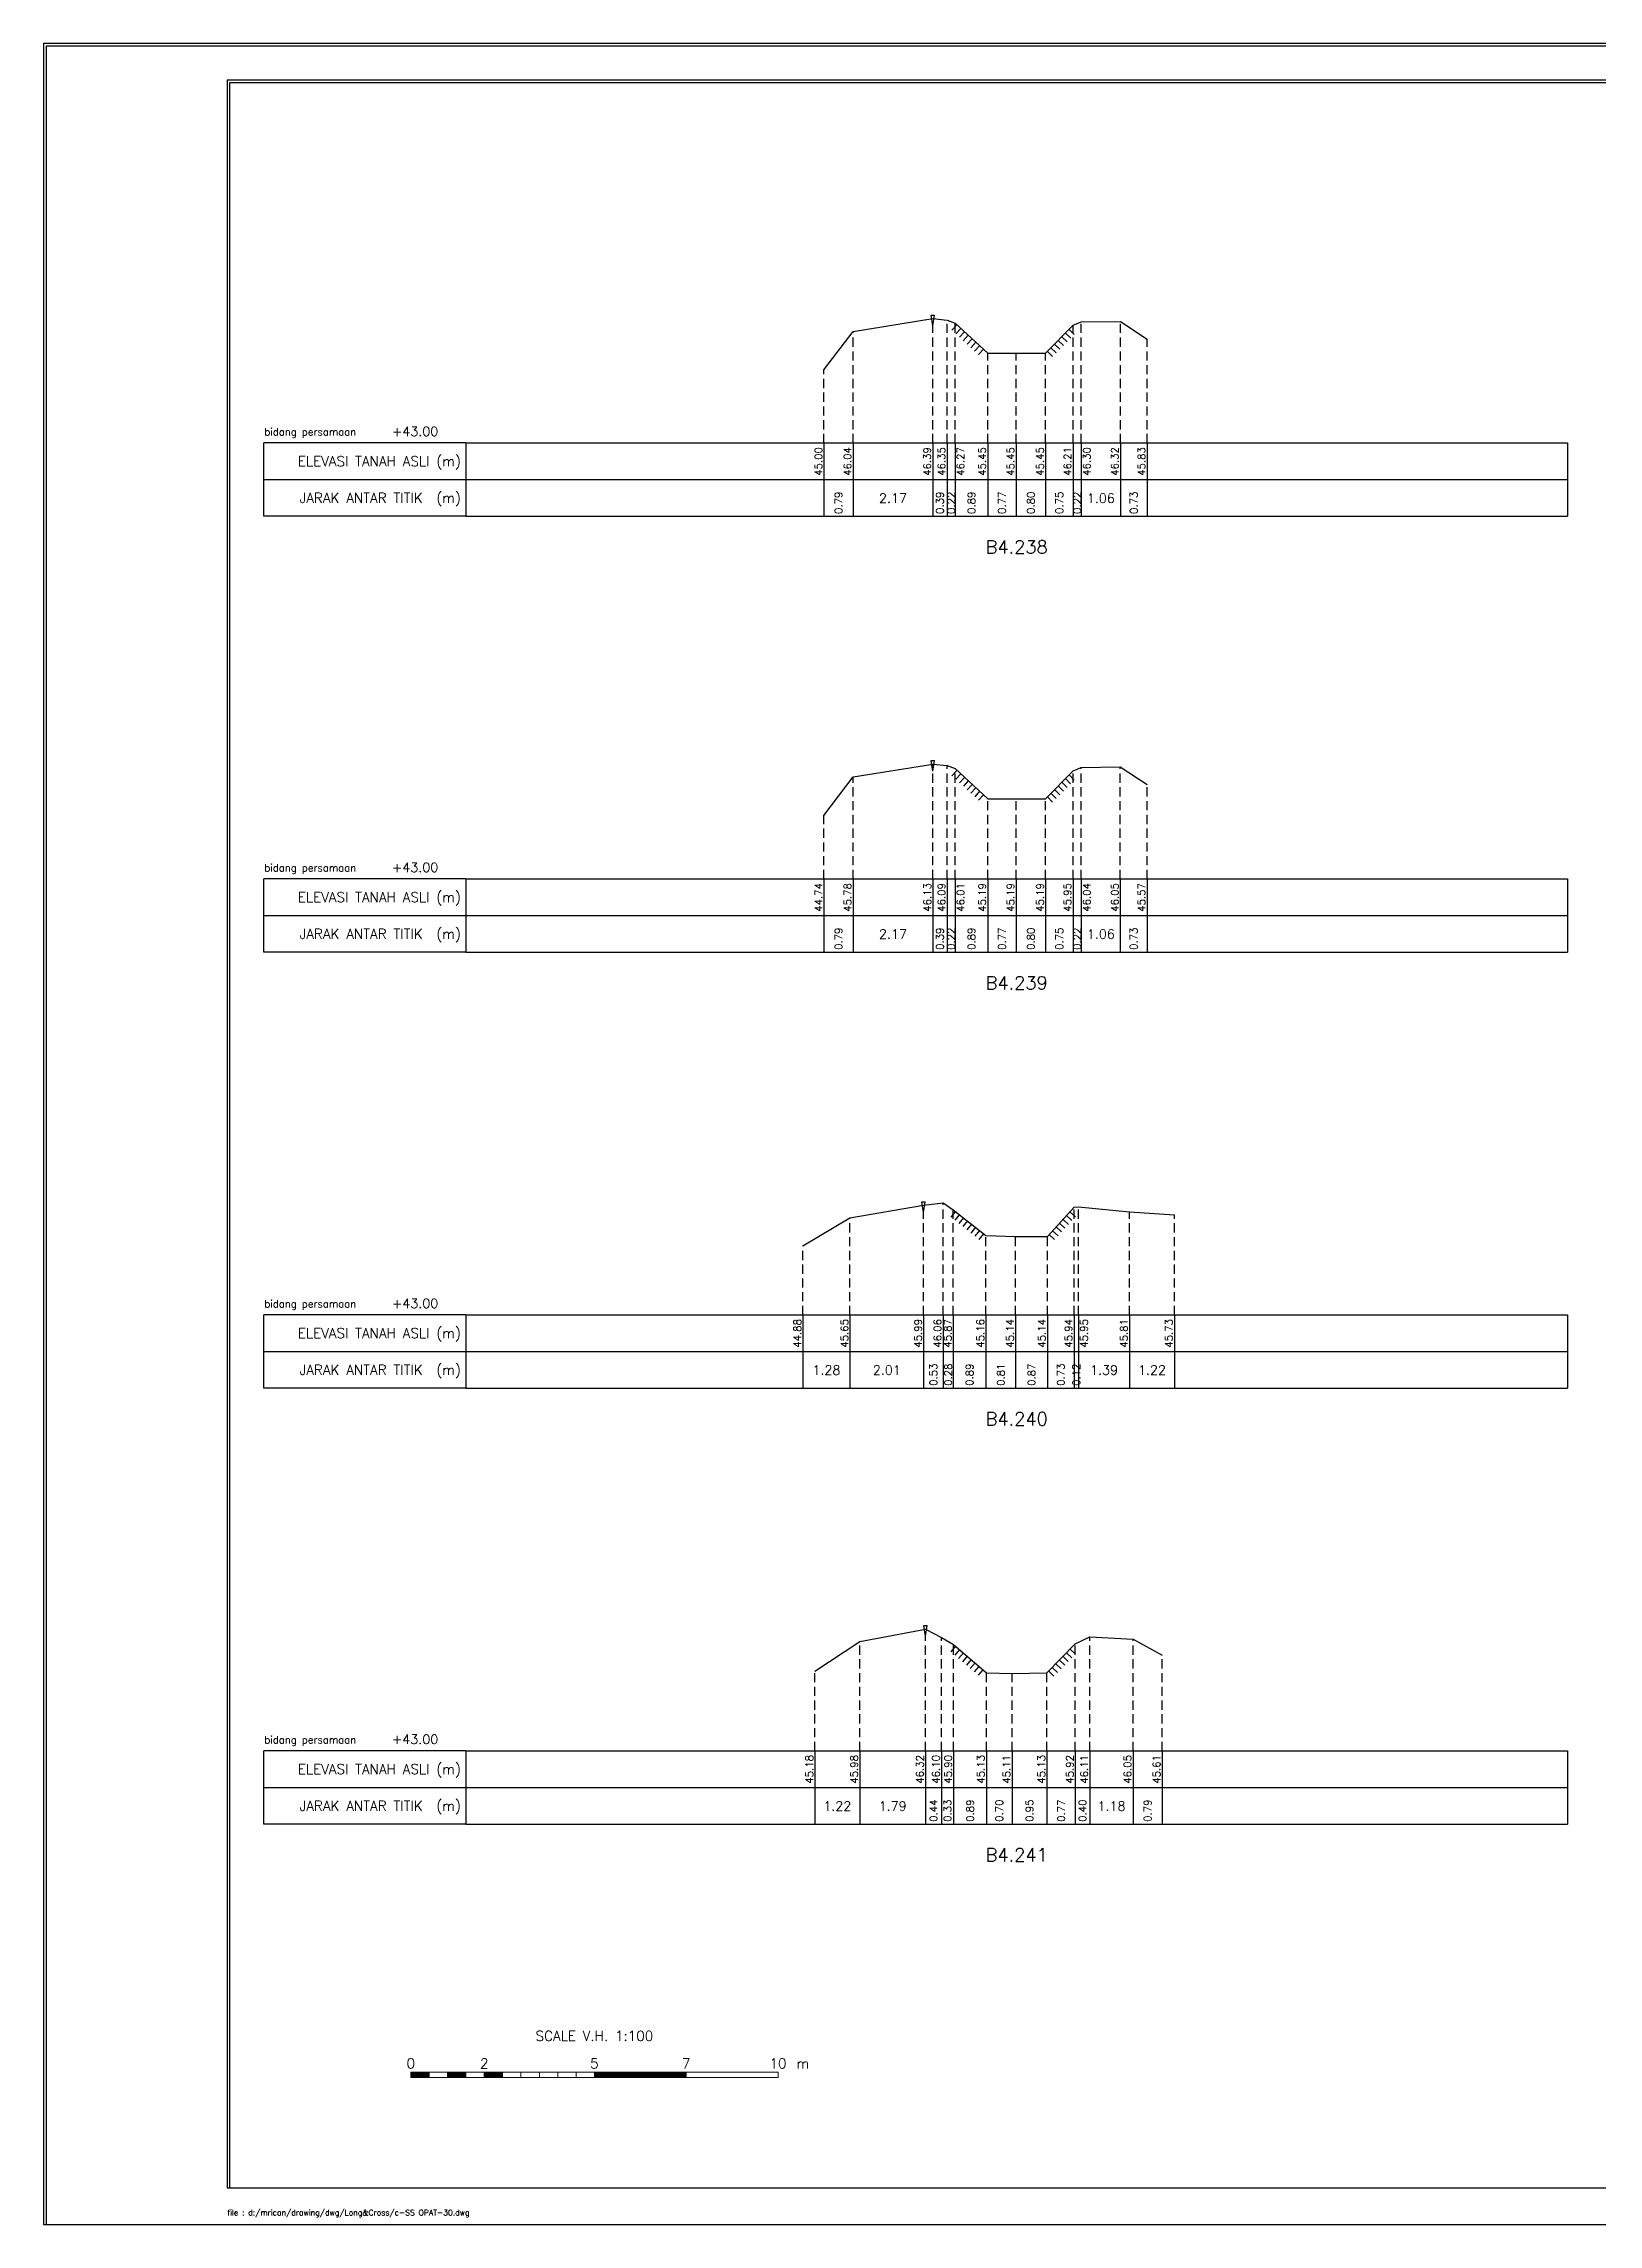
# Model space of a CAD drawing. Header units: inches. Extents: x -11 to 3175, y -842 to -783.
# Drawn here: x 2489 to 2531.3, y -842 to -782.6 of the extents above; entities that cross this region are included whole.
import ezdxf
from ezdxf.enums import TextEntityAlignment as Align

# ---------------------------------------------------------------- set-up
doc = ezdxf.new("R2010")
doc.units = ezdxf.units.IN
doc.header["$MEASUREMENT"] = 0
doc.linetypes.add('DASHED2', pattern=[0.375, 0.25, -0.125])
doc.layers.add('KOP', color=7, linetype='Continuous')
doc.layers.add('pelengkap', color=7, linetype='Continuous')
doc.styles.add('ARIAL', font='arial.ttf')
doc.styles.add('battang01', font='arial.ttf')
doc.styles.add('L100', font='simplex.shx', dxfattribs={"height": 0.254})
doc.styles.add('L140', font='simplex.shx', dxfattribs={"height": 0.356})
doc.styles.add('L60', font='simplex.shx', dxfattribs={"height": 0.152})
doc.styles.add('L80', font='simplex.shx', dxfattribs={"height": 0.203})
doc.styles.add('ROMANS-N', font='ROMANS.SHX', dxfattribs={"width": 0.8})
doc.styles.add('SONDU', font='arial.ttf')
doc.styles.get("Standard").update_dxf_attribs({"font": 'simplex.shx'})
doc.styles.add('STYLE1', font='arial.ttf', dxfattribs={"height": 0.2})

# ---------------------------------------------------------------- blocks, each defined once
blk = doc.blocks.new('kop')
at = {"layer": 'KOP'}
h = blk.add_hatch(color=3, dxfattribs=at)
h.paths.add_polyline_path([(609.87, 69.8), (591.81, 69.8), (591.81, 51.91), (609.87, 51.91)])
h.paths.add_polyline_path([(592.1, 52.25), (592.1, 69.5), (609.53, 69.5), (609.53, 52.25)], flags=16)
edge = h.paths.add_edge_path(flags=0)
edge.add_line((608.87, 52.91), (601.67, 52.91))
edge.add_ellipse((597.68, 52.92), major_axis=(2.82, 2.82), ratio=1, start_angle=314.84704, end_angle=495.15296)
edge.add_line((593.69, 52.91), (592.76, 52.91))
edge.add_line((592.76, 52.91), (592.76, 58.63))
edge.add_line((592.76, 58.63), (595.43, 58.63))
edge.add_ellipse((595.43, 63.37), major_axis=(-3.35, 3.35), ratio=1, start_angle=135, end_angle=315)
edge.add_line((595.43, 68.11), (595.43, 68.84))
edge.add_line((595.43, 68.84), (601.65, 68.84))
edge.add_line((601.65, 68.84), (601.65, 58.59))
edge.add_ellipse((604.86, 58.63), major_axis=(2.26, 2.26), ratio=1, start_angle=135.57378, end_angle=315)
edge.add_line((608.06, 58.63), (608.87, 58.63))
edge.add_line((608.87, 58.63), (608.87, 52.91))
h = blk.add_hatch(dxfattribs=at)
h.set_pattern_fill('ANSI31', color=21)
h.paths.add_polyline_path([(609.53, 69.5), (592.1, 69.5), (592.1, 52.25), (609.53, 52.25)])
edge = h.paths.add_edge_path(flags=16)
edge.add_line((608.06, 58.63), (608.87, 58.63))
edge.add_line((608.87, 58.63), (608.87, 52.91))
edge.add_line((608.87, 52.91), (601.67, 52.91))
edge.add_ellipse((597.68, 52.92), major_axis=(-2.82, 2.82), ratio=1, start_angle=224.84704, end_angle=405.15296)
edge.add_line((593.69, 52.91), (592.76, 52.91))
edge.add_line((592.76, 52.91), (592.76, 58.63))
edge.add_line((592.76, 58.63), (595.43, 58.63))
edge.add_ellipse((595.43, 63.37), major_axis=(-3.35, 3.35), ratio=1, start_angle=135, end_angle=315)
edge.add_line((595.43, 68.11), (595.43, 68.84))
edge.add_line((595.43, 68.84), (601.65, 68.84))
edge.add_line((601.65, 68.84), (601.65, 58.59))
edge.add_ellipse((604.86, 58.63), major_axis=(-2.26, 2.26), ratio=1, start_angle=45.57378, end_angle=225)
h = blk.add_hatch(color=3, dxfattribs=at)
edge = h.paths.add_edge_path()
edge.add_line((601.65, 68.84), (595.43, 68.84))
edge.add_line((595.43, 68.84), (595.43, 68.11))
edge.add_ellipse((595.43, 63.37), major_axis=(-3.35, 3.35), ratio=1, start_angle=135, end_angle=315, ccw=False)
edge.add_line((595.43, 58.63), (592.76, 58.63))
edge.add_line((592.76, 58.63), (592.76, 52.91))
edge.add_line((592.76, 52.91), (593.69, 52.91))
edge.add_ellipse((597.68, 52.92), major_axis=(-2.82, 2.82), ratio=1, start_angle=-135.15296, end_angle=45.15296, ccw=False)
edge.add_line((601.67, 52.91), (608.87, 52.91))
edge.add_line((608.87, 52.91), (608.87, 58.63))
edge.add_line((608.87, 58.63), (608.06, 58.63))
edge.add_ellipse((604.86, 58.63), major_axis=(2.26, 2.26), ratio=1, start_angle=134.42622, end_angle=315, ccw=False)
edge.add_line((601.65, 58.66), (601.65, 68.84))
h = blk.add_hatch(dxfattribs=at)
h.set_pattern_fill('ANSI31', color=41)
h.paths.add_polyline_path([(595.59, 25.44), (591.99, 25.44), (591.99, 22.12), (595.59, 22.12)])
h.paths.add_polyline_path([(594.83, 23.8), (595.49, 22.51), (594.95, 22.51), (594.37, 23.59), (594.37, 22.51), (593.85, 22.51), (593.85, 24.73), (593.24, 22.51), (592.84, 22.51), (592.12, 25.05), (592.67, 25.05), (593.03, 23.54), (593.41, 25.05), (594.37, 25.05), (594.37, 23.99), (594.89, 25.05), (595.46, 25.05)], flags=16)
at = {"color": 2}
blk.add_lwpolyline([(-49.29, -9.99), (790.69, -9.99), (790.69, 583.29), (-49.29, 583.29)], close=True, dxfattribs=at)
at = {"color": 6}
blk.add_lwpolyline([(0.65, 0), (780.7, 0), (780.7, 573.3), (0.65, 573.3)], close=True, dxfattribs=at)
at = {"layer": 'KOP', "color": 5}
for p, q in [((590.8, 70.96), (590.8, 29.98)), ((590.8, 70.96), (780.7, 70.96)), ((400.9, 29.98), (400.9, 0)), ((400.9, 29.98), (590.8, 29.98)), ((590.8, 29.98), (590.8, 0))]:
    blk.add_line(p, q, dxfattribs=at)
at = {"layer": 'KOP', "color": 3}
for p, q in [((591.81, 69.8), (609.87, 69.8)), ((591.81, 51.91), (591.81, 69.8)), ((592.1, 69.5), (609.53, 69.5)), ((592.1, 52.25), (592.1, 69.5)), ((595.43, 68.84), (595.43, 68.11)), ((595.43, 68.84), (601.65, 68.84)), ((601.65, 58.59), (601.65, 68.84)), ((609.53, 69.5), (609.53, 52.25)), ((609.87, 69.8), (609.87, 51.91)), ((592.76, 52.91), (592.76, 58.63)), ((595.43, 58.63), (592.76, 58.63)), ((608.87, 58.63), (608.06, 58.63)), ((608.87, 58.63), (608.87, 52.91)), ((609.87, 51.91), (591.81, 51.91)), ((609.53, 52.25), (592.1, 52.25)), ((593.69, 52.91), (592.76, 52.91)), ((608.87, 52.91), (601.67, 52.91)), ((720.73, 43.98), (780.7, 43.98)), ((720.73, 36.98), (780.7, 36.98)), ((415.9, 29.98), (415.9, 0)), ((430.89, 29.98), (430.89, 0)), ((545.83, 29.98), (545.83, 0)), ((560.82, 29.98), (560.82, 0)), ((575.81, 29.98), (575.81, 0)), ((655.77, 29.98), (655.77, 11.99)), ((675.76, 29.98), (675.76, 0)), ((705.74, 29.98), (705.74, 0)), ((400.9, 24.99), (590.8, 24.99)), ((655.77, 23.99), (720.73, 23.99)), ((720.73, 23.99), (780.7, 23.99)), ((400.9, 19.99), (590.8, 19.99)), ((655.77, 17.99), (720.73, 17.99)), ((720.73, 17.99), (780.7, 17.99)), ((740.72, 17.99), (740.72, 0)), ((400.9, 14.99), (590.8, 14.99)), ((590.8, 6), (720.73, 6))]:
    blk.add_line(p, q, dxfattribs=at)
at = {"layer": 'KOP', "color": 4}
for p, q in [((610.79, 70.96), (610.79, 50.97)), ((720.73, 70.96), (720.73, 0)), ((590.8, 50.97), (720.73, 50.97)), ((720.73, 50.97), (780.7, 50.97)), ((590.8, 29.98), (720.73, 29.98)), ((720.73, 29.98), (780.7, 29.98)), ((590.8, 11.99), (720.73, 11.99))]:
    blk.add_line(p, q, dxfattribs=at)
at = {"layer": 'KOP', "color": 41}
blk.add_line((595.59, 22.12), (591.99, 22.12), dxfattribs=at)
for points in [[(591.99, 25.44), (595.59, 25.44)], [(592.12, 25.05), (592.67, 25.05)], [(592.12, 25.05), (592.84, 22.51)], [(592.2, 25.44), (592.42, 25.44)], [(592.63, 25.44), (592.84, 25.44)], [(592.67, 25.05), (593.03, 23.54), (593.41, 25.05)], [(593.05, 25.44), (593.26, 25.44)], [(593.24, 22.51), (593.85, 24.73)], [(593.41, 25.05), (594.37, 25.05)], [(593.48, 25.44), (593.69, 25.44)], [(593.85, 22.51), (593.85, 24.73)], [(593.9, 25.44), (594.11, 25.44)], [(594.32, 25.44), (594.53, 25.44)], [(594.37, 25.05), (594.37, 23.99)], [(594.37, 23.99), (594.89, 25.05)], [(594.75, 25.44), (594.96, 25.44)], [(594.83, 23.8), (595.46, 25.05)], [(594.83, 23.8), (595.49, 22.51)], [(594.89, 25.05), (595.46, 25.05)], [(595.17, 25.44), (595.38, 25.44)], [(592.84, 22.51), (593.24, 22.51)], [(593.85, 22.51), (594.37, 22.51)], [(594.95, 22.51), (594.37, 23.59)], [(594.37, 23.59), (594.37, 22.51)], [(594.95, 22.51), (595.49, 22.51)]]:
    blk.add_lwpolyline(points, dxfattribs=at)
at = {"layer": 'KOP', "color": 42}
for points in [[(592.2, 29.11), (592.2, 25.44)], [(592.54, 29.11), (592.54, 25.44)], [(592.96, 29.11), (592.96, 25.44)], [(593.38, 29.11), (593.38, 25.44)], [(593.81, 29.11), (593.81, 25.44)], [(594.23, 29.11), (594.23, 25.44)], [(594.65, 29.11), (594.65, 25.44)], [(595.08, 29.11), (595.08, 25.44)], [(595.5, 29.11), (595.5, 25.44)]]:
    blk.add_lwpolyline(points, dxfattribs=at)
at = {"layer": 'KOP', "color": 3}
for centre, major_axis, start_param, end_param in [((595.43, 63.37), (-3.35, 3.35), 2.356194, 5.497787), ((597.68, 52.92), (-2.82, 2.82), 3.924321, 7.071253), ((604.86, 58.63), (-2.26, 2.26), 0.785398, 3.926991)]:
    blk.add_ellipse(centre, major_axis=major_axis, ratio=1, start_param=start_param, end_param=end_param, dxfattribs=at)
at = {"layer": 'KOP', "color": 5, "style": 'SONDU'}
for s, height, width, p, p2 in [('MINISTRY OF PUBLIC WORKS AND HOUSING', 3.4982, 0.971049, (612.49, 65.4), (715.58, 65.4)), ('DIRECTORATE GENERAL OF WATER RESOURCES', 2.7485, 1.100714, (612.33, 60.62), (715.42, 60.62)), ('DIRECTORATE OF IRRIGATION AND LOWLAND', 1.9989, 1.638753, (612.52, 56.15), (715.75, 56.15))]:
    blk.add_text(s, height=height, dxfattribs=dict(at, width=width)).set_placement(p, p2, align=Align.FIT)
at = {"layer": 'KOP', "color": 3, "style": 'ROMANS-N', "width": 1.832261}
blk.add_text('Jalan Pattimura No. 20 Kebayoran Baru, Jakarta Selatan', height=1.2493, dxfattribs=at).set_placement((612.79, 53.07), (715.58, 53.07), align=Align.FIT)
at = {"layer": 'KOP', "color": 5, "style": 'ARIAL'}
blk.add_text('Subject:', height=3.252, dxfattribs=at).set_placement((593.75, 45.87))
at = {"layer": 'KOP', "color": 3}
for s, height, style, p in [('Scheme', 1.999, 'battang01', (722.75, 46.66)), (':', 2, 'battang01', (740.37, 46.56)), ('D.I MRICAN', 1.999, 'battang01', (742.66, 46.66)), ('District', 1.999, 'battang01', (722.68, 39.97)), ('KEDIRI', 1.999, 'battang01', (742.66, 39.66)), (':', 2, 'battang01', (740.38, 39.87)), ('Province', 1.999, 'battang01', (722.75, 32.66)), (':', 2, 'battang01', (740.37, 32.57)), ('EAST JAVA', 1.999, 'battang01', (742.66, 32.66)), ('Prepared by', 1.9989, 'battang01', (657.14, 25.79)), ('No. of Sheet ', 1.9989, 'battang01', (722.52, 26.68)), (':', 2, 'battang01', (740.38, 25.62)), ('in joint venture with:', 1.2493, 'SONDU', (597.56, 21.07)), ('Checked by', 1.999, 'battang01', (657.14, 19.79)), ('Register', 1.999, 'battang01', (722.52, 20.02)), (':', 2, 'battang01', (740.36, 19.92)), ('Team Leader', 1.9989, 'battang01', (657.14, 13.79)), ('Yoo, Kang-Keun', 1.9989, 'battang01', (677.26, 13.79)), ('Date :', 1.999, 'battang01', (722.52, 13.49)), ('No. of Contract :', 1.9989, 'battang01', (743.52, 13.49)), ('No.', 2, 'STYLE1', (404.73, 6.99)), ('Date', 2, 'STYLE1', (417.78, 6.99)), ('Revised', 2, 'STYLE1', (483.04, 7.17)), ('Drawn', 2, 'STYLE1', (550.92, 7.18)), ('Checked', 2, 'STYLE1', (562.62, 7.11)), ('Approv.', 2, 'STYLE1', (578.86, 7.21)), ('Acknowledge by', 1.9989, 'battang01', (592.18, 7.8)), (':', 2, 'battang01', (612.76, 7.81)), ('Approved by', 1.9989, 'battang01', (592.18, 1.8)), (':', 2, 'battang01', (612.81, 1.77)), ('Directorate of Irrigations and Lowlands', 1.9989, 'battang01', (614.08, 1.59))]:
    blk.add_text(s, height=height, dxfattribs=dict(at, style=style)).set_placement(p)
at = {"layer": 'KOP', "color": 6, "style": 'SONDU'}
blk.add_text('PT. VIRAMA KARYA (Persero)', height=2.5809, dxfattribs=at).set_placement((597.36, 26.15))
at = {"layer": 'KOP', "color": 42, "style": 'SONDU'}
blk.add_text('VIRAMA', height=0.942, dxfattribs=at).set_placement((591.3, 21.04))
at = {"layer": 'KOP', "color": 4, "style": 'SONDU'}
for s, p in [('Korean Rural Community Corporation', (592.02, 18.86)), ('PT. Wiratman', (592.02, 16.86)), ('PT. Terasis Erojaya', (591.94, 12.59)), ('PT. Tuah Agung Anugrah', (592, 14.73))]:
    blk.add_text(s, height=1.4992, dxfattribs=at).set_placement(p)
at = {"layer": 'KOP', "color": 3, "insert": (719.86, 60.77), "char_height": 2.4987, "width": 61.4394, "attachment_point": 4, "style": 'SONDU'}
blk.add_mtext('\\pi1.9124;Project Preparation Consultant (PPC)\\P\\pi3.0493;Firm For Develompent of the Mrican \\P\\pi7.7731;Irrigation System In East Java', dxfattribs=at)
at = {"layer": 'KOP', "color": 2, "insert": (597.57, 24.25), "char_height": 0.9995, "width": 48.7181, "attachment_point": 1, "style": 'SONDU'}
blk.add_mtext('Jl. Hang Tuah Raya No.26, Kebayoran Baru Jakarta Selatan 12120 Indonesia', dxfattribs=at)
blk = doc.blocks.new('*X6')
at = {"color": 0}
for p, q in [((20000, 6250), (25000, 6250)), ((20000, 6200), (25000, 6200)), ((20000, 6150), (25000, 6150)), ((20000, 6100), (25000, 6100)), ((20000, 6050), (25000, 6050))]:
    blk.add_line(p, q, dxfattribs=at)
blk = doc.blocks.new('*X5')
at = {"color": 0}
for p, q in [((14000, 6250), (15000, 6250)), ((14000, 6200), (15000, 6200)), ((14000, 6150), (15000, 6150)), ((14000, 6100), (15000, 6100)), ((14000, 6050), (15000, 6050))]:
    blk.add_line(p, q, dxfattribs=at)
blk = doc.blocks.new('*X3')
at = {"color": 0}
for p, q in [((10000, 6250), (11000, 6250)), ((10000, 6200), (11000, 6200)), ((10000, 6150), (11000, 6150)), ((10000, 6100), (11000, 6100)), ((10000, 6050), (11000, 6050))]:
    blk.add_line(p, q, dxfattribs=at)
blk = doc.blocks.new('*X4')
at = {"color": 0}
for p, q in [((12000, 6250), (13000, 6250)), ((12000, 6200), (13000, 6200)), ((12000, 6150), (13000, 6150)), ((12000, 6100), (13000, 6100)), ((12000, 6050), (13000, 6050))]:
    blk.add_line(p, q, dxfattribs=at)
blk = doc.blocks.new('c100')
at = {"color": 2}
blk.add_lwpolyline([(-5, -1), (79.1, -1), (79.1, 58.4), (-5, 58.4)], close=True, dxfattribs=at)
at = {"color": 6}
blk.add_lwpolyline([(0, 0), (78.1, 0), (78.1, 57.4), (0, 57.4)], close=True, dxfattribs=at)
at = {"color": 3, "lineweight": 0}
for points in [[(5, 3), (5.5, 3), (5.5, 3.15), (5, 3.15)], [(5.5, 3), (6, 3), (6, 3.15), (5.5, 3.15)], [(6, 3), (6.5, 3), (6.5, 3.15), (6, 3.15)], [(6.5, 3), (7, 3), (7, 3.15), (6.5, 3.15)], [(7, 3), (7.5, 3), (7.5, 3.15), (7, 3.15)], [(7.5, 3), (8, 3), (8, 3.15), (7.5, 3.15)], [(8, 3), (8.5, 3), (8.5, 3.15), (8, 3.15)], [(8.5, 3), (9, 3), (9, 3.15), (8.5, 3.15)], [(9, 3), (9.5, 3), (9.5, 3.15), (9, 3.15)], [(9.5, 3), (10, 3), (10, 3.15), (9.5, 3.15)], [(10, 3), (12.5, 3), (12.5, 3.15), (10, 3.15)], [(12.5, 3), (15, 3), (15, 3.15), (12.5, 3.15)]]:
    blk.add_lwpolyline(points, close=True, dxfattribs=at)
at = {"color": 1, "lineweight": 0, "xscale": 0.0005, "yscale": 0.0005, "zscale": 0.0005}
for name in ['*X3', '*X4', '*X5', '*X6']:
    blk.add_blockref(name, (0, 0), dxfattribs=at)
at = {"color": 3}
for s, p in [('SCALE V.H. 1:100', (10, 4)), ('0', (5, 3.25)), ('2', (7, 3.25)), ('5', (10, 3.25)), ('7', (12.5, 3.25)), ('10', (15, 3.25))]:
    blk.add_text(s, height=0.27, dxfattribs=at).set_placement(p, align=Align.CENTER)
blk.add_text('m', height=0.27, dxfattribs=at).set_placement((15.5, 3.25))
blk = doc.blocks.new('das2')
at = {"color": 5, "linetype": 'Continuous'}
for q in [(0, 1), (17.75, 1)]:
    blk.add_line((2.75, 1), q, dxfattribs=at)
at = {"color": 3, "linetype": 'Continuous'}
for p, q in [((2.75, 1), (2.75, 0)), ((17.75, 1), (17.75, 0)), ((0, 0.5), (17.75, 0.5)), ((2.75, 0), (0, 0)), ((2.75, 0), (17.75, 0))]:
    blk.add_line(p, q, dxfattribs=at)
blk.add_lwpolyline([(0, 0), (0, 1)], dxfattribs=at)
blk.add_text('bidang persamaan', height=0.1, dxfattribs=at).set_placement((0.005, 1.1))
at = {"color": 5, "linetype": 'Continuous'}
for s, p in [('ELEVASI TANAH ASLI (m)', (2.683, 0.683)), ('JARAK ANTAR TITIK  (m)', (2.683, 0.183))]:
    blk.add_text(s, height=0.135, dxfattribs=at).set_placement(p, align=Align.RIGHT)
blk = doc.blocks.new('gbrpatok')
at = {"color": 2, "linetype": 'Continuous'}
for p, q in [((-0.00045, 0.00096), (0.00045, 0.00096)), ((0, -0.00196), (-0.00045, 0.00096)), ((0, -0.00196), (0.00045, 0.00096))]:
    blk.add_line(p, q, dxfattribs=at)

msp = doc.modelspace()

# ---------------------------------------------------------------- linework, layer by layer
at = {"color": 2, "linetype": 'Continuous', "lineweight": -3}
for p, q in [((2510.252, -791.486), (2511.046, -790.439)), ((2511.046, -790.439), (2513.217, -790.088)), ((2513.217, -790.088), (2513.604, -790.129)), ((2513.604, -790.129), (2513.821, -790.213)), ((2513.821, -790.213), (2514.712, -791.033)), ((2516.287, -791.032), (2517.036, -790.271)), ((2517.036, -790.271), (2517.26, -790.181)), ((2517.26, -790.181), (2518.323, -790.167)), ((2518.323, -790.167), (2519.05, -790.648)), ((2514.712, -791.033), (2515.485, -791.031)), ((2515.485, -791.031), (2516.287, -791.032)), ((2511.046, -802.575), (2513.217, -802.224)), ((2513.217, -802.224), (2513.604, -802.265)), ((2513.604, -802.265), (2513.822, -802.349)), ((2513.822, -802.349), (2514.713, -803.169)), ((2516.287, -803.168), (2517.035, -802.407)), ((2517.035, -802.407), (2517.259, -802.317)), ((2517.259, -802.317), (2518.322, -802.303)), ((2518.322, -802.303), (2519.051, -802.784)), ((2510.252, -803.622), (2511.046, -802.575)), ((2514.713, -803.169), (2515.485, -803.167)), ((2515.485, -803.167), (2516.287, -803.168)), ((2510.96, -814.579), (2512.966, -814.24)), ((2512.966, -814.24), (2513.496, -814.171)), ((2513.496, -814.171), (2513.774, -814.362)), ((2513.774, -814.362), (2514.662, -815.068)), ((2516.337, -815.092), (2517.064, -814.292)), ((2517.064, -814.292), (2517.184, -814.282)), ((2517.184, -814.282), (2518.572, -814.421)), ((2509.679, -815.35), (2510.96, -814.579)), ((2518.572, -814.421), (2519.796, -814.503)), ((2514.662, -815.068), (2515.47, -815.089)), ((2515.47, -815.089), (2516.337, -815.092)), ((2510.005, -826.927), (2511.226, -826.127)), ((2511.226, -826.127), (2513.017, -825.785)), ((2513.017, -825.785), (2513.453, -826.011)), ((2513.453, -826.011), (2513.783, -826.205)), ((2513.783, -826.205), (2514.676, -826.975)), ((2516.323, -826.98), (2517.096, -826.185)), ((2517.096, -826.185), (2517.492, -825.994)), ((2517.492, -825.994), (2518.672, -826.057)), ((2518.672, -826.057), (2519.462, -826.494)), ((2514.676, -826.975), (2515.376, -826.996)), ((2515.376, -826.996), (2516.323, -826.98))]:
    msp.add_line(p, q, dxfattribs=at)
at = {"color": 1, "linetype": 'DASHED2', "lineweight": -3}
for p, q in [((2511.046, -793.482), (2511.046, -790.439)), ((2513.217, -793.482), (2513.217, -790.088)), ((2513.604, -793.482), (2513.604, -790.129)), ((2513.821, -793.482), (2513.821, -790.213)), ((2517.036, -793.482), (2517.036, -790.271)), ((2517.26, -793.482), (2517.26, -790.181)), ((2518.323, -793.482), (2518.323, -790.167)), ((2514.712, -793.482), (2514.712, -791.033)), ((2515.485, -793.482), (2515.485, -791.031)), ((2516.287, -793.482), (2516.287, -791.032)), ((2519.05, -793.482), (2519.05, -790.648)), ((2510.252, -793.482), (2510.252, -791.486)), ((2513.217, -805.357), (2513.217, -802.224)), ((2513.604, -805.357), (2513.604, -802.265)), ((2513.822, -805.357), (2513.822, -802.349)), ((2517.035, -805.357), (2517.035, -802.407)), ((2517.259, -805.357), (2517.259, -802.317)), ((2518.322, -805.357), (2518.322, -802.303)), ((2511.046, -805.357), (2511.046, -802.575)), ((2519.051, -805.357), (2519.051, -802.784)), ((2510.252, -805.357), (2510.252, -803.622)), ((2514.713, -805.357), (2514.713, -803.169)), ((2515.485, -805.357), (2515.485, -803.167)), ((2516.287, -805.357), (2516.287, -803.168)), ((2512.966, -817.232), (2512.966, -814.24)), ((2513.496, -817.232), (2513.496, -814.171)), ((2513.774, -817.232), (2513.774, -814.362)), ((2517.064, -817.232), (2517.064, -814.292)), ((2517.184, -817.232), (2517.184, -814.282)), ((2510.96, -817.232), (2510.96, -814.579)), ((2518.572, -817.232), (2518.572, -814.421)), ((2519.796, -817.232), (2519.796, -814.503)), ((2509.679, -817.232), (2509.679, -815.35)), ((2514.662, -817.232), (2514.662, -815.068)), ((2515.47, -817.232), (2515.47, -815.089)), ((2516.337, -817.232), (2516.337, -815.092)), ((2511.226, -829.107), (2511.226, -826.127)), ((2513.017, -829.107), (2513.017, -825.785)), ((2513.453, -829.107), (2513.453, -826.011)), ((2513.783, -829.107), (2513.783, -826.205)), ((2517.096, -829.107), (2517.096, -826.185)), ((2517.492, -829.107), (2517.492, -825.994)), ((2518.672, -829.107), (2518.672, -826.057)), ((2519.462, -829.107), (2519.462, -826.494)), ((2510.005, -829.107), (2510.005, -826.927)), ((2514.676, -829.107), (2514.676, -826.975)), ((2515.376, -829.107), (2515.376, -826.996)), ((2516.323, -829.107), (2516.323, -826.98))]:
    msp.add_line(p, q, dxfattribs=at)
at = {"color": 1, "linetype": 'Continuous', "lineweight": -3}
for p, q in [((2510.252, -793.482), (2510.252, -795.482)), ((2511.046, -793.482), (2511.046, -795.482)), ((2513.217, -793.482), (2513.217, -795.482)), ((2513.604, -793.482), (2513.604, -795.482)), ((2513.821, -793.482), (2513.821, -795.482)), ((2514.712, -793.482), (2514.712, -795.482)), ((2515.485, -793.482), (2515.485, -795.482)), ((2516.287, -793.482), (2516.287, -795.482)), ((2517.036, -793.482), (2517.036, -795.482)), ((2517.26, -793.482), (2517.26, -795.482)), ((2518.323, -793.482), (2518.323, -795.482)), ((2519.05, -793.482), (2519.05, -795.482)), ((2510.252, -805.357), (2510.252, -807.357)), ((2511.046, -805.357), (2511.046, -807.357)), ((2513.217, -805.357), (2513.217, -807.357)), ((2513.604, -805.357), (2513.604, -807.357)), ((2513.822, -805.357), (2513.822, -807.357)), ((2514.713, -805.357), (2514.713, -807.357)), ((2515.485, -805.357), (2515.485, -807.357)), ((2516.287, -805.357), (2516.287, -807.357)), ((2517.035, -805.357), (2517.035, -807.357)), ((2517.259, -805.357), (2517.259, -807.357)), ((2518.322, -805.357), (2518.322, -807.357)), ((2519.051, -805.357), (2519.051, -807.357)), ((2509.679, -817.232), (2509.679, -819.232)), ((2510.96, -817.232), (2510.96, -819.232)), ((2512.966, -817.232), (2512.966, -819.232)), ((2513.496, -817.232), (2513.496, -819.232)), ((2513.774, -817.232), (2513.774, -819.232)), ((2514.662, -817.232), (2514.662, -819.232)), ((2515.47, -817.232), (2515.47, -819.232)), ((2516.337, -817.232), (2516.337, -819.232)), ((2517.064, -817.232), (2517.064, -819.232)), ((2517.184, -817.232), (2517.184, -819.232)), ((2518.572, -817.232), (2518.572, -819.232)), ((2519.796, -817.232), (2519.796, -819.232)), ((2510.005, -829.107), (2510.005, -831.107)), ((2511.226, -829.107), (2511.226, -831.107)), ((2513.017, -829.107), (2513.017, -831.107)), ((2513.453, -829.107), (2513.453, -831.107)), ((2513.783, -829.107), (2513.783, -831.107)), ((2514.676, -829.107), (2514.676, -831.107)), ((2515.376, -829.107), (2515.376, -831.107)), ((2516.323, -829.107), (2516.323, -831.107)), ((2517.096, -829.107), (2517.096, -831.107)), ((2517.492, -829.107), (2517.492, -831.107)), ((2518.672, -829.107), (2518.672, -831.107)), ((2519.462, -829.107), (2519.462, -831.107))]:
    msp.add_line(p, q, dxfattribs=at)
at = {"layer": 'pelengkap', "color": 1, "linetype": 'Continuous', "lineweight": -3}
for p, q in [((2513.873, -790.261), (2513.737, -790.408)), ((2513.976, -790.356), (2513.84, -790.503)), ((2514.079, -790.451), (2513.943, -790.598)), ((2514.182, -790.545), (2514.046, -790.693)), ((2516.729, -790.583), (2516.871, -790.724)), ((2516.827, -790.484), (2516.97, -790.624)), ((2516.925, -790.384), (2517.068, -790.524)), ((2514.285, -790.64), (2514.149, -790.787)), ((2514.388, -790.735), (2514.252, -790.882)), ((2514.491, -790.83), (2514.355, -790.977)), ((2514.594, -790.925), (2514.458, -791.072)), ((2516.336, -790.983), (2516.479, -791.123)), ((2516.434, -790.883), (2516.577, -791.023)), ((2516.533, -790.783), (2516.675, -790.923)), ((2516.631, -790.683), (2516.773, -790.823)), ((2513.873, -802.397), (2513.738, -802.544)), ((2513.976, -802.492), (2513.841, -802.639)), ((2514.079, -802.587), (2513.944, -802.734)), ((2514.182, -802.681), (2514.047, -802.829)), ((2514.285, -802.776), (2514.15, -802.923)), ((2514.388, -802.871), (2514.253, -803.018)), ((2514.491, -802.966), (2514.356, -803.113)), ((2514.594, -803.061), (2514.459, -803.208)), ((2516.434, -803.019), (2516.576, -803.159)), ((2516.532, -802.919), (2516.675, -803.059)), ((2516.63, -802.819), (2516.773, -802.959)), ((2516.728, -802.719), (2516.871, -802.86)), ((2516.827, -802.62), (2516.969, -802.76)), ((2516.925, -802.52), (2517.067, -802.66)), ((2516.336, -803.119), (2516.478, -803.259)), ((2513.829, -814.406), (2513.704, -814.562)), ((2513.938, -814.493), (2513.814, -814.65)), ((2514.048, -814.58), (2513.924, -814.737)), ((2514.158, -814.667), (2514.033, -814.824)), ((2514.267, -814.754), (2514.143, -814.911)), ((2514.377, -814.842), (2514.252, -814.998)), ((2514.486, -814.929), (2514.362, -815.085)), ((2516.479, -814.937), (2516.627, -815.071)), ((2516.573, -814.833), (2516.721, -814.968)), ((2516.667, -814.73), (2516.815, -814.864)), ((2516.761, -814.626), (2516.909, -814.761)), ((2516.855, -814.522), (2517.003, -814.657)), ((2516.949, -814.419), (2517.097, -814.553)), ((2514.596, -815.016), (2514.471, -815.172)), ((2516.384, -815.041), (2516.532, -815.175)), ((2513.836, -826.251), (2513.705, -826.403)), ((2513.942, -826.343), (2513.811, -826.494)), ((2514.048, -826.434), (2513.917, -826.585)), ((2514.154, -826.525), (2514.024, -826.677)), ((2514.26, -826.617), (2514.13, -826.768)), ((2514.366, -826.708), (2514.236, -826.86)), ((2514.472, -826.8), (2514.342, -826.951)), ((2516.469, -826.83), (2516.613, -826.969)), ((2516.567, -826.729), (2516.71, -826.869)), ((2516.665, -826.629), (2516.808, -826.768)), ((2516.762, -826.529), (2516.906, -826.668)), ((2516.86, -826.428), (2517.003, -826.568)), ((2516.957, -826.328), (2517.101, -826.467)), ((2514.578, -826.891), (2514.448, -827.042)), ((2516.372, -826.93), (2516.515, -827.07))]:
    msp.add_line(p, q, dxfattribs=at)

# ---------------------------------------------------------------- block references
at = {"color": 2, "linetype": 'Continuous', "lineweight": -3}
msp.add_blockref('c100', (2494, -841), dxfattribs=at)
for name, p, xscale, yscale, zscale in [('kop', (2494, -841), 0.1, 0.1, 0.1), ('das2', (2495, -795.475), 2, 2, 2), ('das2', (2495, -807.35), 2, 2, 2), ('das2', (2495, -819.225), 2, 2, 2), ('das2', (2495, -831.1), 2, 2, 2)]:
    msp.add_blockref(name, p, dxfattribs=dict(at, xscale=xscale, yscale=yscale, zscale=zscale))
at = {"color": 1, "linetype": 'Continuous', "lineweight": -3, "xscale": 100, "yscale": 100, "zscale": 100}
for p in [(2513.217, -790.088), (2513.217, -802.224), (2512.966, -814.24), (2513.017, -825.785)]:
    msp.add_blockref('gbrpatok', p, dxfattribs=at)

# ---------------------------------------------------------------- texts
at = {"color": 3, "linetype": 'Continuous', "lineweight": -3, "style": 'L100'}
for s, p in [('+43.00', (2499.116, -793.29)), ('2.17', (2512.131, -795.107)), ('1.06', (2517.791, -795.107)), ('+43.00', (2499.116, -805.165)), ('2.17', (2512.131, -806.982)), ('1.06', (2517.791, -806.982)), ('+43.00', (2499.116, -817.04)), ('1.28', (2510.319, -818.857)), ('2.01', (2511.963, -818.857)), ('1.39', (2517.878, -818.857)), ('1.22', (2519.184, -818.857)), ('+43.00', (2499.116, -828.915)), ('1.22', (2510.615, -830.732)), ('1.79', (2512.121, -830.732)), ('1.18', (2518.082, -830.732))]:
    msp.add_text(s, height=0.254, dxfattribs=at).set_placement(p, align=Align.CENTER)
at = {"color": 3, "linetype": 'Continuous', "lineweight": -3, "style": 'L80'}
for s, p in [('45.00', (2510.202, -793.982)), ('46.04', (2510.996, -793.982)), ('46.39', (2513.166, -793.982)), ('46.35', (2513.554, -793.982)), ('46.27', (2514.071, -793.982)), ('45.45', (2514.662, -793.982)), ('45.45', (2515.435, -793.982)), ('45.45', (2516.237, -793.982)), ('46.21', (2516.986, -793.982)), ('46.30', (2517.509, -793.982)), ('46.32', (2518.273, -793.982)), ('45.83', (2519, -793.982)), ('44.74', (2510.202, -805.857)), ('45.78', (2510.996, -805.857)), ('46.13', (2513.167, -805.857)), ('46.09', (2513.553, -805.857)), ('46.01', (2514.072, -805.857)), ('45.19', (2514.662, -805.857)), ('45.19', (2515.435, -805.857)), ('45.19', (2516.236, -805.857)), ('45.95', (2516.985, -805.857)), ('46.04', (2517.509, -805.857)), ('46.05', (2518.272, -805.857)), ('45.57', (2519, -805.857)), ('44.88', (2509.629, -817.732)), ('45.65', (2510.91, -817.732)), ('45.99', (2512.916, -817.732)), ('46.06', (2513.446, -817.732)), ('45.87', (2513.724, -817.732)), ('45.16', (2514.612, -817.732)), ('45.14', (2515.42, -817.732)), ('45.14', (2516.287, -817.732)), ('45.94', (2517.014, -817.732)), ('45.95', (2517.434, -817.732)), ('45.81', (2518.522, -817.732)), ('45.73', (2519.745, -817.732)), ('45.18', (2509.955, -829.607)), ('45.98', (2511.176, -829.607)), ('46.32', (2512.967, -829.607)), ('46.10', (2513.403, -829.607)), ('45.90', (2513.733, -829.607)), ('45.13', (2514.626, -829.607)), ('45.11', (2515.326, -829.607)), ('45.13', (2516.273, -829.607)), ('45.92', (2517.046, -829.607)), ('46.11', (2517.441, -829.607)), ('46.05', (2518.621, -829.607)), ('45.61', (2519.412, -829.607))]:
    msp.add_text(s, height=0.203, rotation=90, dxfattribs=at).set_placement(p, align=Align.CENTER)
for s, p in [('0.79', (2510.649, -795.107)), ('0.39', (2513.41, -795.107)), ('0.22', (2513.713, -795.107)), ('0.89', (2514.267, -795.107)), ('0.77', (2515.099, -795.107)), ('0.80', (2515.886, -795.107)), ('0.75', (2516.661, -795.107)), ('0.22', (2517.148, -795.107)), ('0.73', (2518.687, -795.107)), ('0.79', (2510.649, -806.982)), ('0.39', (2513.41, -806.982)), ('0.22', (2513.713, -806.982)), ('0.89', (2514.267, -806.982)), ('0.77', (2515.099, -806.982)), ('0.80', (2515.886, -806.982)), ('0.75', (2516.661, -806.982)), ('0.22', (2517.147, -806.982)), ('0.73', (2518.686, -806.982)), ('0.53', (2513.231, -818.857)), ('0.28', (2513.635, -818.857)), ('0.89', (2514.218, -818.857)), ('0.81', (2515.066, -818.857)), ('0.87', (2515.904, -818.857)), ('0.73', (2516.701, -818.857)), ('0.12', (2517.124, -818.857)), ('0.44', (2513.235, -830.732)), ('0.33', (2513.618, -830.732)), ('0.89', (2514.23, -830.732)), ('0.70', (2515.026, -830.732)), ('0.95', (2515.849, -830.732)), ('0.77', (2516.71, -830.732)), ('0.40', (2517.294, -830.732)), ('0.79', (2519.067, -830.732))]:
    msp.add_text(s, height=0.203, rotation=90, dxfattribs=at).set_placement(p, align=Align.MIDDLE_CENTER)
at = {"color": 4, "linetype": 'Continuous', "lineweight": -3, "style": 'L140'}
for s, p in [('B4.238', (2515.5, -796.487)), ('B4.239', (2515.5, -808.362)), ('B4.240', (2515.5, -820.237)), ('B4.241', (2515.5, -832.112))]:
    msp.add_text(s, height=0.356, dxfattribs=at).set_placement(p, align=Align.CENTER)
at = {"color": 2, "linetype": 'Continuous', "lineweight": -3, "style": 'L60'}
msp.add_text('file : d:/mrican/drawing/dwg/Long&Cross/c-SS OPAT-30.dwg', height=0.152, dxfattribs=at).set_placement((2494, -841.8), align=Align.BOTTOM_LEFT)

doc.saveas('drawing.dxf')
